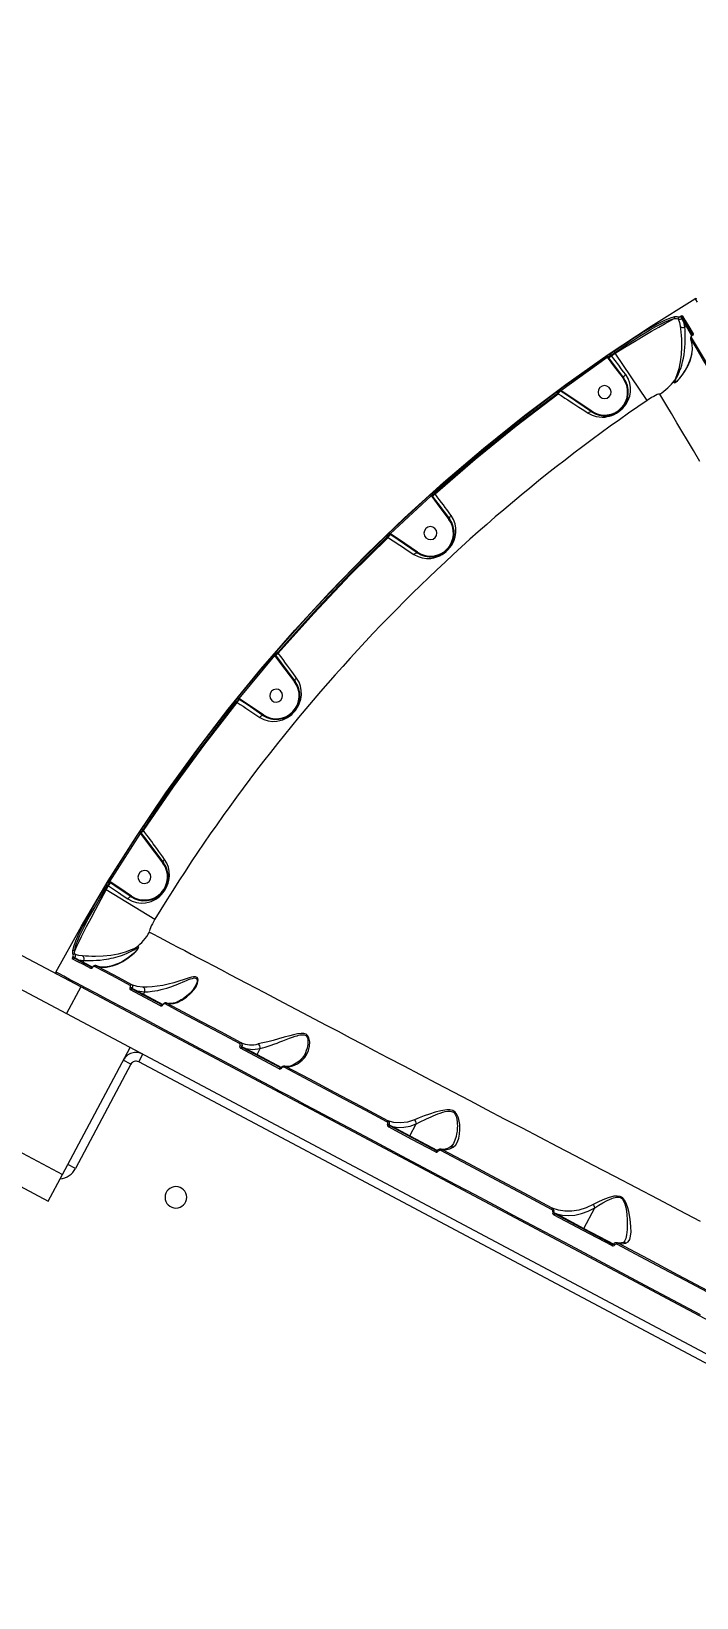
# Model space of a CAD drawing. Header units: millimetres. Extents: x -4952 to 3454, y -3329 to 3085.
# Drawn here: x -542 to -80, y -422 to 666 of the extents above; entities that cross this region are included whole.
import ezdxf

# ---------------------------------------------------------------- set-up
doc = ezdxf.new("R2010")
doc.units = ezdxf.units.MM
for name, color, linetype in [('DIKOM_ОБЪЕКТ', 7, 'Continuous'), ('DIKOM_РАЗМЕР_ЗОНА', 7, 'Continuous'), ('DIKOM_РАЗМЕР_ОБЪЕКТА', 7, 'Continuous')]:
    doc.layers.add(name, color=color, linetype=linetype)
doc.styles.add('style1', font='arial.ttf', dxfattribs={"width": 0.8})
doc.dimstyles.new('1-50', dxfattribs={"dimtxt": 300, "dimasz": 200, "dimexe": 100, "dimexo": 0, "dimgap": 100, "dimtad": 1, "dimtxsty": 'style1', "dimcen": 200, "dimclrd": 7, "dimclre": 7, "dimclrt": 7, "dimadec": 1, "dimazin": 2, "dimtfac": 1, "dimtmove": 0, "dimatfit": 2, "dimfxl": 0, "dimlwd": 25, "dimlwe": 18, "dimarcsym": 0})

# ---------------------------------------------------------------- blocks, each defined once
blk = doc.blocks.new('*D0')
at = {"layer": 'Defpoints', "color": 0, "transparency": 16777216}
for p in [(-2531.9, 1597.7), (1364.3, 1597.7), (96.7, -1272.9)]:
    blk.add_point(p, dxfattribs=at)
at = {"layer": 'DIKOM_РАЗМЕР_ОБЪЕКТА', "color": 7, "lineweight": 18, "transparency": 16777216}
for p, q in [((1364.3, 1597.7), (-2631.9, 1597.7)), ((96.7, -1272.9), (-2631.9, -1272.9))]:
    blk.add_line(p, q, dxfattribs=at)
at = {"layer": 'DIKOM_РАЗМЕР_ОБЪЕКТА', "color": 7, "lineweight": 25, "transparency": 16777216}
blk.add_line((-2531.9, -1072.9), (-2531.9, 1397.7), dxfattribs=at)
at = {"layer": 'DIKOM_РАЗМЕР_ОБЪЕКТА', "color": 7, "transparency": 16777216}
for points in [[(-2565.2, 1397.7), (-2498.6, 1397.7), (-2531.9, 1597.7)], [(-2565.2, -1072.9), (-2498.6, -1072.9), (-2531.9, -1272.9)]]:
    blk.add_solid(points, dxfattribs=at)
at = {"layer": 'DIKOM_РАЗМЕР_ОБЪЕКТА', "color": 7, "transparency": 16777216, "insert": (-2785.1, 250.7), "char_height": 300, "attachment_point": 5, "rotation": 90, "style": 'style1'}
blk.add_mtext('2900', dxfattribs=at)
blk = doc.blocks.new('*D1')
at = {"layer": 'Defpoints', "color": 0, "transparency": 16777216}
for p in [(-2009.5, -99.6), (1973.4, -116.4), (1973.4, -1835.8)]:
    blk.add_point(p, dxfattribs=at)
at = {"layer": 'DIKOM_РАЗМЕР_ОБЪЕКТА', "color": 7, "lineweight": 18, "transparency": 16777216}
for p, q in [((-2009.5, -99.6), (-2009.5, -1935.8)), ((1973.4, -116.4), (1973.4, -1935.8))]:
    blk.add_line(p, q, dxfattribs=at)
at = {"layer": 'DIKOM_РАЗМЕР_ОБЪЕКТА', "color": 7, "lineweight": 25, "transparency": 16777216}
blk.add_line((-1809.5, -1835.8), (1773.4, -1835.8), dxfattribs=at)
at = {"layer": 'DIKOM_РАЗМЕР_ОБЪЕКТА', "color": 7, "transparency": 16777216}
for points in [[(-1809.5, -1802.5), (-1809.5, -1869.1), (-2009.5, -1835.8)], [(1773.4, -1802.5), (1773.4, -1869.1), (1973.4, -1835.8)]]:
    blk.add_solid(points, dxfattribs=at)
at = {"layer": 'DIKOM_РАЗМЕР_ОБЪЕКТА', "color": 7, "transparency": 16777216, "insert": (39, -1582.6), "char_height": 300, "attachment_point": 5, "style": 'style1'}
blk.add_mtext('4000', dxfattribs=at)
blk = doc.blocks.new('*D2')
at = {"layer": 'Defpoints', "color": 0, "transparency": 16777216}
for p in [(3454.3, 651.6), (-4106.6, -381.7), (3454.3, -3228.7)]:
    blk.add_point(p, dxfattribs=at)
at = {"layer": 'DIKOM_РАЗМЕР_ЗОНА', "color": 7, "lineweight": 18, "transparency": 16777216}
for p, q in [((3454.3, 651.6), (3454.3, -3328.7)), ((-4106.6, -381.7), (-4106.6, -3328.7))]:
    blk.add_line(p, q, dxfattribs=at)
at = {"layer": 'DIKOM_РАЗМЕР_ЗОНА', "color": 7, "lineweight": 25, "transparency": 16777216}
blk.add_line((-3906.6, -3228.7), (3254.3, -3228.7), dxfattribs=at)
at = {"layer": 'DIKOM_РАЗМЕР_ЗОНА', "color": 7, "transparency": 16777216}
for points in [[(-3906.6, -3195.3), (-3906.6, -3262), (-4106.6, -3228.7)], [(3254.3, -3195.3), (3254.3, -3262), (3454.3, -3228.7)]]:
    blk.add_solid(points, dxfattribs=at)
at = {"layer": 'DIKOM_РАЗМЕР_ЗОНА', "color": 7, "transparency": 16777216, "insert": (111.6, -2975.5), "char_height": 300, "attachment_point": 5, "style": 'style1'}
blk.add_mtext('7200', dxfattribs=at)
blk = doc.blocks.new('*D3')
at = {"layer": 'Defpoints', "color": 0, "transparency": 16777216}
for p in [(-4502.3, 3085.2), (111.4, 3085.2), (-41.3, -2783.7)]:
    blk.add_point(p, dxfattribs=at)
at = {"layer": 'DIKOM_РАЗМЕР_ЗОНА', "color": 7, "lineweight": 18, "transparency": 16777216}
for p, q in [((111.4, 3085.2), (-4602.3, 3085.2)), ((-41.3, -2783.7), (-4602.3, -2783.7))]:
    blk.add_line(p, q, dxfattribs=at)
at = {"layer": 'DIKOM_РАЗМЕР_ЗОНА', "color": 7, "lineweight": 25, "transparency": 16777216}
blk.add_line((-4502.3, -2583.7), (-4502.3, 2885.2), dxfattribs=at)
at = {"layer": 'DIKOM_РАЗМЕР_ЗОНА', "color": 7, "transparency": 16777216}
for points in [[(-4535.6, 2885.2), (-4468.9, 2885.2), (-4502.3, 3085.2)], [(-4535.6, -2583.7), (-4468.9, -2583.7), (-4502.3, -2783.7)]]:
    blk.add_solid(points, dxfattribs=at)
at = {"layer": 'DIKOM_РАЗМЕР_ЗОНА', "color": 7, "transparency": 16777216, "insert": (-4755.4, 75.2), "char_height": 300, "attachment_point": 5, "rotation": 90, "style": 'style1'}
blk.add_mtext('5800', dxfattribs=at)

msp = doc.modelspace()

# ---------------------------------------------------------------- linework, layer by layer
at = {"layer": 'DIKOM_ОБЪЕКТ', "color": 7, "linetype": 'Continuous', "lineweight": 15}
for p, q in [((-88.573, 464.134), (-89.919, 466.507)), ((-89.786, 467.123), (-82.299, 454.663)), ((-87.728, 460.46), (-88.573, 464.134)), ((-86.727, 461.061), (-88.573, 464.134)), ((-87.731, 460.458), (-87.728, 460.46)), ((-86.727, 461.061), (-87.728, 460.46)), ((-82.843, 454.598), (-86.727, 461.061)), ((-83.875, 452.437), (-83.718, 452.074)), ((-174.496, 417.407), (-142.227, 440.387)), ((-173.903, 416.602), (-141.66, 439.563)), ((-142.227, 440.387), (-141.66, 439.563)), ((-141.66, 439.563), (-141.123, 438.853)), ((-141.199, 439.771), (-140.73, 439.15)), ((-140.73, 439.15), (-141.123, 438.853)), ((-141.123, 438.853), (-137.233, 433.636)), ((-140.73, 439.15), (-138.763, 440.636)), ((-140.73, 439.15), (-136.835, 433.937)), ((-139.726, 441.988), (-137.081, 443.792)), ((-139.726, 441.988), (-139.162, 441.163)), ((-139.162, 441.163), (-136.519, 442.966)), ((-139.162, 441.163), (-138.763, 440.636)), ((-138.763, 440.636), (-136.179, 442.399)), ((-137.081, 443.792), (-136.519, 442.966)), ((-136.179, 442.399), (-136.519, 442.966)), ((-113.893, 409.641), (-136.179, 442.399)), ((-137.233, 433.636), (-136.835, 433.937)), ((-137.233, 433.636), (-130.693, 424.981)), ((-136.835, 433.937), (-130.294, 425.283)), ((-130.693, 424.981), (-130.294, 425.283)), ((-90.837, 425.746), (-91.13, 425.308)), ((-176.939, 415.484), (-176.344, 414.682)), ((-176.344, 414.682), (-175.764, 414.29)), ((-175.764, 414.29), (-174.383, 416.331)), ((-174.383, 416.331), (-174.574, 416.46)), ((-174.496, 417.407), (-173.903, 416.602)), ((-174.383, 416.331), (-174.24, 416.543)), ((-168.654, 412.498), (-174.383, 416.331)), ((-174.24, 416.543), (-173.903, 416.602)), ((-168.374, 412.912), (-173.903, 416.602)), ((-168.374, 412.912), (-168.654, 412.498)), ((-152.681, 401.692), (-168.654, 412.498)), ((-152.401, 402.106), (-168.374, 412.912)), ((-152.401, 402.106), (-152.681, 401.692)), ((-293.072, 317.679), (-264.596, 344.065)), ((-292.381, 316.957), (-263.928, 343.321)), ((-264.596, 344.065), (-263.928, 343.321)), ((-263.928, 343.321), (-263.62, 342.914)), ((-263.227, 343.211), (-263.62, 342.914)), ((-263.62, 342.914), (-259.722, 337.685)), ((-263.582, 343.681), (-263.227, 343.211)), ((-263.227, 343.211), (-261.26, 344.697)), ((-263.227, 343.211), (-259.323, 337.987)), ((-262.325, 345.971), (-261.659, 345.225)), ((-261.659, 345.225), (-261.26, 344.697)), ((-259.722, 337.685), (-259.323, 337.987)), ((-259.722, 337.685), (-251.663, 327.022)), ((-259.323, 337.987), (-251.264, 327.323)), ((-251.663, 327.022), (-251.264, 327.323)), ((-295.178, 315.529), (-294.485, 314.808)), ((-293.926, 314.43), (-292.545, 316.472)), ((-293.072, 317.679), (-292.381, 316.957)), ((-292.545, 316.472), (-292.883, 316.701)), ((-292.269, 316.88), (-292.545, 316.472)), ((-287.02, 312.776), (-292.545, 316.472)), ((-292.269, 316.88), (-292.381, 316.957)), ((-286.74, 313.191), (-292.269, 316.88)), ((-294.485, 314.808), (-293.926, 314.43)), ((-286.74, 313.191), (-287.02, 312.776)), ((-273.651, 303.732), (-287.02, 312.776)), ((-273.371, 304.147), (-286.74, 313.191)), ((-273.371, 304.147), (-273.651, 303.732)), ((-398.216, 203.258), (-373.357, 233.077)), ((-397.439, 202.63), (-372.6, 232.424)), ((-373.357, 233.077), (-372.6, 232.424)), ((-372.6, 232.424), (-372.518, 232.316)), ((-372.124, 232.613), (-372.518, 232.316)), ((-372.518, 232.316), (-368.543, 226.987)), ((-372.37, 232.939), (-372.124, 232.613)), ((-372.124, 232.613), (-370.158, 234.099)), ((-372.124, 232.613), (-368.145, 227.289)), ((-371.32, 235.292), (-370.564, 234.638)), ((-370.564, 234.638), (-370.158, 234.099)), ((-368.543, 226.987), (-368.145, 227.289)), ((-368.543, 226.987), (-358.812, 214.11)), ((-368.145, 227.289), (-358.413, 214.412)), ((-358.812, 214.11), (-358.413, 214.412)), ((-400.001, 200.891), (-399.222, 200.265)), ((-399.222, 200.265), (-398.673, 199.894)), ((-398.673, 199.894), (-397.292, 201.936)), ((-398.216, 203.258), (-397.439, 202.63)), ((-397.292, 201.936), (-397.78, 202.266)), ((-397.016, 202.344), (-397.439, 202.63)), ((-397.016, 202.344), (-397.292, 201.936)), ((-391.871, 198.31), (-397.292, 201.936)), ((-391.59, 198.724), (-397.016, 202.344)), ((-391.59, 198.724), (-391.871, 198.31)), ((-380.8, 190.821), (-391.871, 198.31)), ((-380.52, 191.235), (-391.59, 198.724)), ((-380.52, 191.235), (-380.8, 190.821)), ((-488.002, 76.015), (-466.742, 109.444)), ((-487.15, 75.493), (-465.908, 108.894)), ((-466.742, 109.444), (-465.908, 108.894)), ((-465.908, 108.894), (-465.867, 109.233)), ((-465.908, 108.894), (-461.933, 103.565)), ((-465.867, 109.233), (-465.663, 109.387)), ((-465.801, 109.57), (-465.663, 109.387)), ((-465.663, 109.387), (-463.696, 110.873)), ((-465.663, 109.387), (-461.534, 103.867)), ((-464.95, 111.983), (-464.118, 111.431)), ((-464.118, 111.431), (-463.696, 110.873)), ((-461.534, 103.867), (-461.933, 103.565)), ((-461.933, 103.565), (-450.365, 88.258)), ((-461.534, 103.867), (-449.967, 88.559)), ((-450.365, 88.258), (-449.967, 88.559)), ((-491.133, 70.699), (-489.47, 73.434)), ((-491.133, 70.699), (-490.279, 70.181)), ((-490.279, 70.181), (-488.617, 72.914)), ((-490.279, 70.181), (-489.695, 69.87)), ((-489.695, 69.87), (-488.07, 72.544)), ((-489.695, 69.87), (-455.815, 49.33)), ((-489.47, 73.434), (-488.617, 72.914)), ((-488.617, 72.914), (-488.07, 72.544)), ((-488.07, 72.544), (-486.689, 74.585)), ((-488.002, 76.015), (-487.15, 75.493)), ((-486.689, 74.585), (-487.333, 75.022)), ((-486.413, 74.994), (-487.15, 75.493)), ((-486.413, 74.994), (-486.689, 74.585)), ((-481.279, 70.968), (-486.689, 74.585)), ((-480.999, 71.382), (-486.413, 74.994)), ((-480.999, 71.382), (-481.279, 70.968)), ((-472.376, 64.945), (-481.279, 70.968)), ((-472.096, 65.359), (-480.999, 71.382)), ((-472.096, 65.359), (-472.376, 64.945)), ((-507.422, 2.281), (-551.569, 25.755)), ((-499.123, 15.423), (-511.958, 22.248)), ((-511.349, 22.413), (-508.908, 21.193)), ((-470.27, 25.778), (-470.656, 25.489)), ((-508.908, 21.193), (-505.196, 20.541)), ((-508.908, 21.193), (-505.744, 19.51)), ((-505.744, 19.51), (-505.196, 20.541)), ((-505.744, 19.51), (-499.078, 15.965)), ((-505.196, 20.541), (-505.194, 20.544)), ((-496.663, 16.989), (-496.991, 17.075)), ((-554.438, 3.496), (-517.281, -16.261)), ((-507.422, 2.281), (-517.281, -16.261)), ((198.936, -373.296), (-507.422, 2.281)), ((-450.684, -10.332), (-471.651, 0.816)), ((-471.447, 1.183), (-468.201, -0.452)), ((-468.201, -0.452), (-462.955, -1.222)), ((-468.201, -0.452), (-463.792, -2.796)), ((-463.792, -2.796), (-462.955, -1.222)), ((-463.792, -2.796), (-450.322, -9.958)), ((-462.955, -1.222), (-462.954, -1.218)), ((-447.706, -9.036), (-448.156, -8.909)), ((-446.993, -9.189), (-448.11, -8.874)), ((-517.281, -16.261), (189.077, -391.838)), ((-520.081, -128.029), (-473.133, -39.734)), ((-395.373, -39.261), (-392.753, -40.568)), ((-368.509, -54.026), (-395.28, -39.791)), ((-392.753, -40.568), (-384.949, -44.718)), ((-384.949, -44.718), (-382.737, -40.557)), ((-382.737, -40.557), (-382.734, -40.55)), ((-472.53, -51.381), (-511.027, -123.782)), ((-472.53, -51.381), (-477.828, -48.564)), ((-467.121, -49.727), (-464.304, -44.429)), ((133.284, -368.967), (-467.121, -49.727)), ((-384.949, -44.718), (-367.973, -53.744)), ((-365.613, -52.747), (-365.772, -52.737)), ((-364.822, -52.961), (-365.704, -52.715)), ((-608.375, -81.082), (-520.081, -128.029)), ((-293.116, -93.623), (-290.882, -94.734)), ((-260.251, -111.587), (-292.738, -94.314)), ((-290.882, -94.734), (-278.725, -101.198)), ((-278.725, -101.198), (-274.29, -92.858)), ((-278.725, -101.198), (-259.654, -111.339)), ((-260.309, -111.576), (-260.251, -111.587)), ((-257.101, -110.433), (-257.254, -110.421)), ((-529.939, -146.571), (-520.081, -128.029)), ((-511.027, -123.782), (-516.325, -120.966)), ((-556.427, -132.487), (-529.939, -146.571)), ((-157.93, -165.426), (-150.319, -151.112)), ((-178.695, -154.449), (-176.733, -155.428)), ((-138.103, -176.534), (-177.978, -155.332)), ((-176.733, -155.428), (-157.93, -165.426)), ((-157.93, -165.426), (-137.216, -176.44)), ((-134.01, -175.753), (-134.751, -175.502))]:
    msp.add_line(p, q, dxfattribs=at)
at = {"layer": 'DIKOM_ОБЪЕКТ', "color": 7, "linetype": 'Continuous', "lineweight": 15, "flags": 128}
for points in [[(-524.61, 12.553), (-506.939, 44.546), (-488.311, 75.991), (-468.741, 106.858), (-448.249, 137.12), (-426.851, 166.75), (-404.974, 195.209), (-382.262, 223.006), (-358.736, 250.117), (-334.416, 276.518), (-308.861, 302.646), (-282.528, 327.991), (-255.441, 352.528), (-227.626, 376.236), (-199.107, 399.094), (-170.439, 420.695), (-141.142, 441.436), (-111.243, 461.298), (-80.767, 480.265)], [(-80.767, 480.265), (-80.39, 479.638), (-79.331, 477.875)], [(-94.819, 467.797), (-93.166, 467.924), (-92.046, 467.601)], [(-90.714, 468.069), (-90.453, 468.212), (-90.203, 468.334), (-89.816, 468.482), (-89.566, 468.525), (-89.447, 468.478)], [(-89.447, 468.478), (-87.449, 465.153), (-84.943, 460.983), (-81.942, 455.988)], [(-137.081, 443.792), (-130.404, 448.27), (-123.823, 452.55), (-117.559, 456.479), (-111.671, 459.999), (-106.365, 462.962), (-101.708, 465.305), (-97.839, 466.932), (-94.819, 467.797)], [(-136.519, 442.966), (-132.028, 445.998), (-127.689, 448.869), (-123.546, 451.553), (-119.286, 454.244), (-115.311, 456.682), (-111.645, 458.851), (-108.04, 460.888), (-104.778, 462.622), (-101.876, 464.043), (-98.072, 465.63), (-95.11, 466.465)], [(-136.179, 442.399), (-129.415, 446.545), (-122.849, 450.527), (-116.639, 454.249), (-110.929, 457.625), (-105.811, 460.599), (-101.352, 463.131), (-98.92, 464.473), (-96.822, 465.595), (-95.11, 466.465)], [(-95.11, 466.465), (-93.491, 466.59), (-92.395, 466.274)], [(-90.997, 461.214), (-90.753, 459.27), (-90.53, 457.097), (-90.341, 454.717), (-90.202, 452.179), (-90.133, 446.877), (-90.4, 441.55), (-91.043, 436.388), (-92.06, 431.602), (-93.395, 427.329), (-94.126, 425.457), (-94.848, 423.792)], [(-94.008, 424.316), (-93.472, 425.337), (-92.896, 426.488), (-92.298, 427.769), (-92.11, 428.192), (-91.907, 428.662), (-91.69, 429.181), (-91.46, 429.751), (-91.15, 430.551), (-90.673, 431.88), (-89.963, 434.116), (-89.336, 436.455), (-88.775, 438.988), (-88.347, 441.386), (-87.985, 443.994), (-87.73, 446.49), (-87.55, 449.127), (-87.46, 451.612), (-87.443, 454.119), (-87.492, 456.408), (-87.595, 458.583), (-87.731, 460.458)], [(-92.395, 466.274), (-92.066, 466.071), (-91.538, 466.017), (-90.809, 466.148), (-90.377, 466.297), (-89.919, 466.507)], [(-92.395, 466.274), (-91.524, 463.816), (-90.997, 461.214)], [(-87.945, 464.06), (-87.992, 464.12), (-88.054, 464.167), (-88.128, 464.201), (-88.212, 464.219), (-88.301, 464.221), (-88.394, 464.207), (-88.485, 464.177), (-88.573, 464.134)], [(-86.099, 460.988), (-86.208, 461.095), (-86.366, 461.146), (-86.548, 461.135), (-86.727, 461.061)], [(-91.13, 425.308), (-88.06, 429.539), (-85.783, 433.482), (-84.138, 437.193), (-83.049, 440.689), (-82.409, 444.95), (-82.638, 448.769), (-83.734, 452.125)], [(-83.734, 452.125), (-79.542, 445.145), (-74.714, 437.109), (-69.251, 428.016)], [(-82.67, 454.673), (-82.916, 454.478), (-83.121, 454.269), (-83.35, 453.915), (-83.415, 453.63), (-83.357, 453.41)], [(-83.357, 453.41), (-79.12, 446.358), (-74.271, 438.286), (-68.839, 429.245)], [(-82.67, 454.673), (-82.696, 454.684), (-82.718, 454.688), (-82.736, 454.687), (-82.747, 454.682)], [(-81.942, 455.988), (-81.886, 455.762), (-81.958, 455.466), (-82.199, 455.097), (-82.414, 454.877), (-82.67, 454.673)], [(-128.871, 427.627), (-130.295, 429.5), (-131.91, 431.624), (-133.719, 434.003), (-136.227, 437.301), (-138.763, 440.636)], [(-154.931, 400.79), (-152.168, 399.355), (-149.281, 398.448), (-147.308, 398.118), (-145.276, 398.002), (-143.236, 398.106), (-141.621, 398.343), (-140.074, 398.703), (-138.388, 399.25), (-136.803, 399.921), (-135.142, 400.808), (-133.588, 401.832), (-132.144, 402.985), (-130.792, 404.286), (-129.678, 405.567), (-128.649, 406.981), (-127.832, 408.327), (-127.111, 409.772), (-126.088, 412.654), (-125.554, 415.608), (-125.519, 418.645), (-126.021, 421.694), (-127.123, 424.736), (-128.871, 427.627)], [(-130.295, 425.284), (-130.384, 425.546), (-130.273, 426.047), (-130.077, 426.4), (-129.768, 426.806), (-129.354, 427.229), (-128.871, 427.627)], [(-94.848, 423.792), (-95.252, 422.78), (-95.387, 422.082), (-95.147, 421.833), (-94.57, 422.039), (-93.796, 422.578), (-92.925, 423.345), (-91.13, 425.308)], [(-93.832, 422.748), (-94.442, 422.472), (-94.685, 422.664), (-94.494, 423.335), (-94.008, 424.316)], [(-262.325, 345.971), (-234.571, 370.002), (-206.1, 393.181), (-176.939, 415.484)], [(-261.659, 345.225), (-233.924, 369.241), (-205.485, 392.393), (-176.344, 414.682)], [(-261.26, 344.697), (-233.468, 368.762), (-204.969, 391.96), (-175.764, 414.29)], [(-175.764, 414.29), (-173.714, 412.96), (-171.157, 411.302), (-169.031, 409.924), (-166.796, 408.476), (-164.877, 407.232), (-161.313, 404.923), (-158.021, 402.79), (-154.931, 400.79)], [(-175.099, 416.954), (-174.809, 417.174), (-174.496, 417.407)], [(-175.099, 416.954), (-175.024, 416.984), (-174.934, 416.99), (-174.831, 416.97), (-174.718, 416.926), (-174.599, 416.859), (-174.477, 416.771), (-174.356, 416.665), (-174.24, 416.543)], [(-105.162, 413.88), (-105.473, 414.021), (-106.092, 413.933), (-106.981, 413.624), (-108.109, 413.111), (-109.411, 412.426), (-110.846, 411.596), (-113.893, 409.641)], [(-77.348, 367.224), (-81.821, 374.73), (-85.991, 381.727), (-89.843, 388.188), (-93.36, 394.087), (-97.158, 400.458), (-100.404, 405.902), (-103.078, 410.386), (-105.162, 413.88)], [(-154.931, 400.79), (-154.558, 401.175), (-154.172, 401.477), (-153.475, 401.795), (-152.979, 401.814), (-152.683, 401.693)], [(-250.043, 329.694), (-250.975, 330.94), (-251.986, 332.292), (-253.077, 333.752), (-254.25, 335.321), (-255.504, 336.999), (-256.791, 338.72), (-258.353, 340.809), (-259.804, 342.749), (-261.26, 344.697)], [(-275.951, 302.606), (-273.11, 301.122), (-270.182, 300.215), (-267.179, 299.826), (-264.153, 299.938), (-262.099, 300.295), (-260.036, 300.894), (-258.021, 301.729), (-256.42, 302.59), (-254.941, 303.564), (-253.457, 304.748), (-252.096, 306.06), (-250.91, 307.433), (-249.83, 308.94), (-248.983, 310.374), (-248.239, 311.921), (-247.244, 314.883), (-246.753, 317.877), (-246.758, 320.898), (-247.278, 323.91), (-248.358, 326.872), (-250.043, 329.694)], [(-251.265, 327.324), (-251.375, 327.604), (-251.307, 328.117), (-251.144, 328.471), (-250.873, 328.874), (-250.497, 329.295), (-250.043, 329.694)], [(-371.32, 235.292), (-346.759, 262.807), (-321.37, 289.561), (-295.178, 315.529)], [(-370.564, 234.638), (-346.02, 262.135), (-320.66, 288.859), (-294.485, 314.808)], [(-370.158, 234.099), (-345.566, 261.654), (-320.156, 288.431), (-293.926, 314.43)], [(-293.926, 314.43), (-291.566, 312.877), (-289.216, 311.331), (-286.888, 309.8), (-284.599, 308.293), (-279.855, 305.173), (-275.951, 302.606)], [(-275.951, 302.606), (-275.576, 303.04), (-275.179, 303.393), (-274.797, 303.643), (-274.456, 303.789), (-273.948, 303.844), (-273.653, 303.733)], [(-357.409, 216.767), (-358.45, 218.183), (-359.585, 219.727), (-360.816, 221.402), (-362.145, 223.208), (-363.571, 225.147), (-365.048, 227.155), (-366.827, 229.573), (-368.489, 231.831), (-370.158, 234.099)], [(-383.103, 189.478), (-380.181, 187.935), (-377.161, 187.015), (-374.135, 186.657), (-371.106, 186.814), (-369.109, 187.197), (-367.121, 187.808), (-365.198, 188.637), (-363.695, 189.466), (-362.311, 190.392), (-360.859, 191.56), (-359.549, 192.828), (-358.313, 194.266), (-357.212, 195.821), (-356.329, 197.342), (-355.565, 198.978), (-354.569, 202.104), (-354.125, 205.146), (-354.176, 208.171), (-354.719, 211.133), (-355.785, 214.024), (-357.409, 216.767)], [(-358.414, 214.413), (-358.54, 214.702), (-358.512, 215.213), (-358.384, 215.561), (-358.154, 215.955), (-357.823, 216.37), (-357.409, 216.767)], [(-464.95, 111.983), (-444.203, 142.272), (-422.547, 171.917), (-400.001, 200.891)], [(-464.118, 111.431), (-443.385, 141.7), (-421.753, 171.311), (-399.222, 200.265)], [(-463.696, 110.873), (-442.925, 141.207), (-421.251, 170.88), (-398.673, 199.894)], [(-398.673, 199.894), (-396.646, 198.538), (-394.626, 197.186), (-392.634, 195.854), (-390.666, 194.537), (-386.536, 191.774), (-383.103, 189.478)], [(-383.103, 189.478), (-382.729, 189.952), (-382.329, 190.349), (-381.94, 190.641), (-381.595, 190.822), (-381.087, 190.917), (-380.801, 190.822)], [(-466.742, 109.444), (-466.526, 109.768), (-466.322, 110.07)], [(-466.322, 110.07), (-466.348, 109.993), (-466.349, 109.903), (-466.324, 109.801), (-466.274, 109.691), (-466.201, 109.575), (-466.107, 109.458), (-465.994, 109.343), (-465.867, 109.233)], [(-449.183, 90.856), (-450.447, 92.601), (-451.82, 94.496), (-453.202, 96.403), (-454.61, 98.346), (-456.151, 100.472), (-457.077, 101.748), (-458.113, 103.177), (-459.262, 104.761), (-460.298, 106.189), (-461.431, 107.751), (-462.763, 109.588), (-463.696, 110.873)], [(-474.643, 63.401), (-471.639, 61.776), (-468.551, 60.823), (-465.44, 60.47), (-462.408, 60.659), (-460.428, 61.067), (-458.485, 61.696), (-456.628, 62.528), (-455.212, 63.332), (-453.902, 64.226), (-452.54, 65.336), (-451.316, 66.525), (-450.085, 67.954), (-449.007, 69.469), (-448.071, 71.079), (-447.278, 72.791), (-446.695, 74.417), (-446.244, 76.137), (-445.972, 77.707), (-445.827, 79.337), (-445.93, 82.394), (-446.521, 85.364), (-447.594, 88.188), (-449.183, 90.856)], [(-449.967, 88.559), (-450.08, 88.77), (-450.132, 89.02), (-450.12, 89.3), (-450.044, 89.602), (-449.908, 89.919), (-449.715, 90.239), (-449.471, 90.555), (-449.183, 90.856)], [(-512.894, 27.238), (-512.184, 30.311), (-510.748, 34.29), (-508.659, 39.043), (-505.959, 44.533), (-502.767, 50.566), (-499.151, 57.063), (-495.243, 63.818), (-491.133, 70.699)], [(-511.579, 27.599), (-511.204, 29.509), (-510.507, 31.824), (-509.497, 34.523), (-508.226, 37.5), (-506.662, 40.853), (-504.812, 44.565), (-502.835, 48.342), (-500.606, 52.441), (-498.14, 56.836), (-494.394, 63.305), (-490.279, 70.181)], [(-489.695, 69.87), (-493.476, 62.91), (-497.104, 56.154), (-500.491, 49.766), (-503.56, 43.894), (-505.407, 40.308), (-507.084, 37.001), (-508.568, 34.021), (-510.319, 30.39), (-511.579, 27.599)], [(-488.07, 72.544), (-484.611, 70.189), (-481.19, 67.86), (-477.861, 65.592), (-474.643, 63.401)], [(-474.643, 63.401), (-474.352, 63.802), (-474.039, 64.166), (-473.716, 64.479), (-473.395, 64.729), (-473.089, 64.906), (-472.81, 65.003), (-472.569, 65.016), (-472.376, 64.945)], [(-455.815, 49.33), (-457.605, 46.192), (-458.356, 44.721), (-458.976, 43.377), (-459.429, 42.228), (-459.693, 41.318), (-459.749, 40.694), (-459.591, 40.389)], [(-459.591, 40.389), (-456.821, 38.927), (-453.405, 37.126), (-449.358, 34.991), (-444.697, 32.533), (-439.437, 29.759), (-435.19, 27.52), (-430.646, 25.124), (-425.813, 22.576), (-420.702, 19.881), (-415.322, 17.046), (-409.684, 14.074), (-403.798, 10.972), (-392.164, 4.842), (-379.8, -1.671), (-366.778, -8.529), (-353.172, -15.692), (-345.162, -19.908), (-336.998, -24.204), (-328.691, -28.575), (-320.256, -33.012), (-311.704, -37.509), (-303.047, -42.061), (-294.297, -46.66), (-283.035, -52.578), (-271.66, -58.554), (-260.194, -64.575), (-248.661, -70.629), (-237.08, -76.706), (-225.471, -82.795), (-213.182, -89.238), (-200.885, -95.681), (-188.6, -102.116), (-176.346, -108.53), (-164.142, -114.915), (-152.006, -121.26), (-136.731, -129.241), (-121.568, -137.157), (-106.546, -144.992), (-91.695, -152.73), (-77.041, -160.358)], [(-500.427, 14.997), (-505.572, 17.733), (-509.868, 20.017), (-513.293, 21.838)], [(-512.552, 24.48), (-512.934, 25.581), (-512.894, 27.238)], [(-511.246, 24.897), (-511.619, 25.976), (-511.579, 27.599)], [(-511.349, 22.413), (-511.163, 22.882), (-511.036, 23.322), (-510.944, 24.056), (-511.026, 24.581), (-511.246, 24.897)], [(-506.119, 23.766), (-508.746, 24.156), (-511.246, 24.897)], [(-468.95, 29.57), (-470.576, 28.763), (-472.407, 27.935), (-476.604, 26.378), (-481.33, 25.112), (-486.451, 24.199), (-491.757, 23.654), (-497.055, 23.445), (-499.597, 23.451), (-501.984, 23.515), (-504.166, 23.625), (-506.119, 23.766)], [(-505.194, 20.544), (-503.314, 20.506), (-501.137, 20.517), (-498.848, 20.589), (-496.345, 20.736), (-493.868, 20.956), (-491.245, 21.274), (-489.605, 21.519), (-487.914, 21.812), (-486.18, 22.158), (-484.615, 22.512), (-482.987, 22.925), (-481.308, 23.403), (-479.809, 23.878), (-478.366, 24.381), (-476.809, 24.978), (-475.507, 25.524), (-474.724, 25.875), (-473.66, 26.378), (-472.789, 26.815), (-471.541, 27.48), (-470.421, 28.115), (-469.43, 28.704)], [(-470.68, 25.52), (-473.358, 23.32), (-475.733, 21.625), (-477.656, 20.415), (-479.162, 19.564), (-480.278, 18.988), (-481.256, 18.523), (-482.531, 17.97), (-484.38, 17.279), (-486.56, 16.641), (-489.003, 16.174), (-491.644, 16.005), (-494.409, 16.283), (-496.977, 17.123)], [(-496.663, 16.989), (-493.252, 16.069), (-489.436, 16.04), (-485.219, 16.9), (-481.782, 18.169), (-478.16, 20.006), (-474.338, 22.488), (-470.27, 25.778)], [(-470.27, 25.778), (-468.403, 27.673), (-467.683, 28.583), (-467.185, 29.385), (-467.01, 29.972), (-467.271, 30.198), (-467.961, 30.026), (-468.95, 29.57)], [(-469.43, 28.704), (-468.492, 29.232), (-467.833, 29.466), (-467.61, 29.261), (-467.827, 28.659)], [(-76.96, -225.467), (-96.069, -215.307), (-115.369, -205.045), (-134.808, -194.709), (-154.332, -184.328), (-167.284, -177.441), (-180.354, -170.492), (-193.525, -163.488), (-206.78, -156.44), (-220.099, -149.358), (-233.462, -142.253), (-246.849, -135.135), (-265.588, -125.171), (-284.265, -115.24), (-302.815, -105.377), (-321.167, -95.619), (-339.247, -86.006), (-345.341, -82.766), (-351.388, -79.55), (-357.386, -76.361), (-363.331, -73.2), (-369.221, -70.069), (-375.051, -66.969), (-380.819, -63.902), (-396.336, -55.651), (-411.293, -47.699), (-424.347, -40.758), (-436.831, -34.12), (-448.694, -27.813), (-459.884, -21.863), (-470.351, -16.298), (-480.043, -11.144), (-488.91, -6.429), (-496.904, -2.179), (-503.976, 1.582), (-510.081, 4.828), (-515.174, 7.536), (-519.211, 9.683), (-522.154, 11.248), (-523.965, 12.211), (-524.61, 12.553)], [(-508.908, 21.193), (-508.948, 21.103), (-508.972, 21.01), (-508.981, 20.917), (-508.974, 20.827), (-508.952, 20.745), (-508.915, 20.673), (-508.864, 20.614), (-508.802, 20.57)], [(-505.637, 18.887), (-505.75, 18.99), (-505.81, 19.145), (-505.808, 19.327), (-505.744, 19.51)], [(-499.152, 15.793), (-499.352, 15.515), (-499.551, 15.3), (-499.908, 15.04), (-500.2, 14.953), (-500.427, 14.997)], [(-499.152, 15.793), (-499.164, 15.818), (-499.17, 15.84), (-499.169, 15.858), (-499.165, 15.87)], [(-496.922, 17.084), (-497.529, 17.113), (-498.113, 16.911), (-498.657, 16.503), (-498.918, 16.215), (-499.165, 15.869)], [(-497.927, 16.545), (-498.148, 16.591), (-498.429, 16.512), (-498.771, 16.265), (-498.961, 16.059), (-499.152, 15.793)], [(-473.035, 3.312), (-482.348, 8.263), (-490.663, 12.683), (-497.927, 16.545)], [(-471.829, 3.787), (-481.195, 8.767), (-489.474, 13.167), (-496.663, 16.989)], [(-472.891, 0.355), (-473.079, 0.554), (-473.162, 0.888), (-473.125, 1.327), (-472.964, 1.822)], [(-472.964, 1.822), (-472.8, 2.325), (-472.763, 2.772), (-472.846, 3.111), (-473.035, 3.312)], [(-451.874, -10.82), (-462.79, -5.016), (-472.891, 0.355)], [(-464.179, 2.11), (-468.141, 2.574), (-471.829, 3.787)], [(-471.447, 1.183), (-471.212, 2.039), (-471.212, 2.812), (-471.429, 3.413), (-471.829, 3.787)], [(-430.606, -1.901), (-428.744, 0.137), (-427.251, 2.396), (-426.204, 4.783), (-425.807, 7.135), (-426.006, 8.161), (-426.61, 8.924), (-427.652, 9.282), (-429.015, 9.248), (-430.552, 8.95), (-432.177, 8.504), (-435.6, 7.413), (-439.149, 6.265), (-442.815, 5.168), (-446.601, 4.178), (-450.407, 3.355), (-454.208, 2.723), (-457.877, 2.311), (-461.268, 2.118), (-464.179, 2.11)], [(-462.954, -1.218), (-460.505, -1.085), (-457.718, -0.781), (-455.832, -0.491), (-453.801, -0.108), (-451.64, 0.375), (-449.607, 0.899), (-447.555, 1.491), (-445.466, 2.156), (-444.011, 2.655), (-442.425, 3.229), (-441.156, 3.711), (-439.475, 4.375), (-437.754, 5.081), (-436.609, 5.564), (-435.082, 6.212), (-433.815, 6.749), (-432.458, 7.308), (-431.14, 7.813), (-429.867, 8.227), (-428.69, 8.474), (-427.687, 8.447), (-426.989, 8.05), (-426.784, 7.731), (-426.656, 7.325), (-426.609, 6.903), (-426.621, 6.412), (-426.865, 5.131), (-427.355, 3.729), (-428.051, 2.262)], [(-428.054, 2.254), (-429.726, -0.259), (-431.614, -2.213)], [(-468.201, -0.452), (-468.24, -0.542), (-468.265, -0.635), (-468.274, -0.728), (-468.267, -0.817), (-468.244, -0.9), (-468.207, -0.972), (-468.156, -1.031), (-468.094, -1.075)], [(-463.686, -3.419), (-463.799, -3.316), (-463.858, -3.161), (-463.856, -2.979), (-463.792, -2.796)], [(-450.342, -10.168), (-450.388, -10.122), (-450.423, -10.083), (-450.446, -10.05), (-450.457, -10.025), (-450.456, -10.008), (-450.455, -10.006)], [(-448.857, -9.541), (-449.186, -9.453), (-449.569, -9.518), (-449.974, -9.757), (-450.17, -9.945), (-450.342, -10.168)], [(-397.069, -37.072), (-410.921, -29.708), (-424.212, -22.643), (-436.879, -15.909), (-448.857, -9.541)], [(-447.706, -9.036), (-445.525, -9.506), (-443.054, -9.329), (-440.289, -8.496), (-437.27, -6.991), (-434.039, -4.805), (-430.606, -1.901)], [(-396.038, -36.501), (-410.123, -29.014), (-423.428, -21.941), (-435.957, -15.281), (-447.706, -9.036)], [(-431.457, -2.097), (-433.943, -4.186), (-435.987, -5.68), (-437.606, -6.714), (-438.843, -7.41), (-439.729, -7.854), (-440.515, -8.209), (-441.732, -8.678), (-443.189, -9.101), (-444.811, -9.359), (-446.359, -9.326)], [(-430.606, -1.901), (-431.101, -1.953), (-431.527, -2.165), (-431.574, -2.219)], [(-353.529, -48.662), (-351.681, -46.717), (-350.245, -44.405), (-349.199, -41.807), (-348.547, -38.962), (-348.375, -35.979), (-348.927, -33.004), (-349.666, -31.669), (-350.864, -30.643), (-352.488, -30.106), (-354.333, -30.022), (-356.918, -30.341), (-359.534, -30.909), (-362.149, -31.59), (-366.045, -32.684), (-369.936, -33.785), (-373.788, -34.834), (-377.493, -35.783), (-381.001, -36.621), (-384.127, -37.329)], [(-382.734, -40.55), (-381.084, -40.054), (-379.227, -39.481), (-377.176, -38.823), (-375.199, -38.162), (-373.154, -37.452), (-371.024, -36.687), (-368.988, -35.933), (-367.096, -35.218), (-364.689, -34.298), (-362.368, -33.413), (-360.349, -32.666), (-358.35, -31.974), (-357.175, -31.608), (-356.12, -31.32), (-355.185, -31.11), (-354.37, -30.977), (-353.635, -30.911), (-352.182, -31.026), (-350.989, -31.588), (-350.555, -32.017), (-350.198, -32.557), (-349.886, -33.311), (-349.689, -34.144), (-349.587, -35.031), (-349.573, -36.237), (-349.692, -37.656), (-349.881, -38.837), (-350.201, -40.243), (-350.709, -41.911), (-351.358, -43.571), (-352.064, -45.031)], [(-397.069, -37.072), (-396.969, -36.912), (-396.852, -36.77), (-396.721, -36.651), (-396.582, -36.558), (-396.439, -36.494), (-396.297, -36.463), (-396.162, -36.466), (-396.038, -36.501)], [(-396.705, -38.713), (-396.579, -38.211), (-396.602, -37.731), (-396.773, -37.336), (-397.069, -37.072)], [(-396.338, -40.351), (-396.635, -40.086), (-396.807, -39.692), (-396.831, -39.215), (-396.705, -38.713)], [(-396.338, -40.351), (-396.235, -40.186), (-396.113, -40.04), (-395.977, -39.918), (-395.833, -39.825), (-395.686, -39.764), (-395.541, -39.737), (-395.404, -39.747), (-395.28, -39.791)], [(-369.503, -54.62), (-383.101, -47.389), (-396.338, -40.351)], [(-395.28, -39.791), (-395.37, -39.708), (-395.419, -39.581), (-395.42, -39.425), (-395.373, -39.261)], [(-392.753, -40.568), (-392.792, -40.658), (-392.817, -40.751), (-392.826, -40.844), (-392.819, -40.934), (-392.796, -41.016), (-392.759, -41.088), (-392.709, -41.147), (-392.647, -41.191)], [(-392.753, -40.568), (-387.91, -41.157), (-382.737, -40.557)], [(-384.843, -45.34), (-384.956, -45.237), (-385.015, -45.083), (-385.013, -44.9), (-384.949, -44.718)], [(-369.503, -54.62), (-369.401, -54.454), (-369.283, -54.306), (-369.154, -54.181), (-369.017, -54.083), (-368.88, -54.017), (-368.746, -53.985), (-368.62, -53.988), (-368.509, -54.026)], [(-368.092, -53.782), (-368.163, -53.87), (-368.24, -53.94), (-368.394, -54.022), (-368.523, -54.033), (-368.612, -53.989)], [(-366.113, -53.527), (-366.015, -53.367), (-365.902, -53.223), (-365.778, -53.1), (-365.647, -53.002), (-365.515, -52.933), (-365.385, -52.895), (-365.263, -52.89), (-365.152, -52.918)], [(-294.831, -91.417), (-309.427, -83.659), (-323.894, -75.969), (-338.193, -68.369), (-352.28, -60.88), (-366.113, -53.527)], [(-365.152, -52.918), (-365.881, -52.705), (-365.887, -52.705)], [(-365.152, -52.918), (-362.802, -53.221), (-360.039, -52.609), (-356.917, -51.078), (-353.529, -48.662)], [(-294.032, -90.719), (-312.681, -80.808), (-330.755, -71.201), (-348.246, -61.904), (-365.152, -52.918)], [(-355.033, -48.786), (-357.747, -50.724), (-360.063, -52), (-361.985, -52.726), (-363.53, -53.014), (-364.646, -52.983)], [(-352.072, -45.047), (-353.549, -47.281), (-355.157, -48.854)], [(-248.744, -109.009), (-246.952, -107.485), (-245.636, -105.387), (-244.729, -102.82), (-244.193, -99.916), (-243.996, -96.719), (-244.152, -93.329), (-244.487, -91.001), (-245.083, -88.637), (-246.078, -86.329), (-247.253, -84.77), (-248.917, -83.618), (-250.945, -83.074), (-253.054, -83.033), (-257.243, -83.71), (-261.28, -84.809), (-265.159, -86.058), (-268.901, -87.368), (-272.414, -88.676), (-275.639, -89.965)], [(-274.287, -92.849), (-272.534, -91.96), (-270.671, -91.047), (-268.685, -90.098), (-267.262, -89.432), (-265.641, -88.689), (-264.083, -87.989), (-262.506, -87.298), (-260.908, -86.621), (-259.286, -85.967), (-257.634, -85.344), (-255.954, -84.778), (-254.245, -84.303), (-252.514, -83.984), (-251.601, -83.917), (-250.778, -83.942), (-249.126, -84.38), (-248.431, -84.812), (-247.824, -85.393), (-247.367, -86.015), (-246.967, -86.759), (-246.433, -88.255), (-246.101, -89.806), (-245.908, -91.355), (-245.819, -92.891), (-245.807, -94.208), (-245.867, -95.905), (-246.04, -97.856), (-246.328, -99.826), (-246.687, -101.564), (-247.434, -104.101), (-248.435, -106.395)], [(-294.831, -91.417), (-294.736, -91.256), (-294.633, -91.107), (-294.524, -90.976), (-294.413, -90.867), (-294.305, -90.785), (-294.203, -90.732), (-294.111, -90.71), (-294.032, -90.719)], [(-275.639, -89.965), (-280.523, -91.577), (-285.297, -92.246), (-289.84, -91.956), (-294.032, -90.719)], [(-293.552, -95.006), (-293.454, -94.839), (-293.346, -94.685), (-293.233, -94.55), (-293.119, -94.44), (-293.009, -94.359), (-292.906, -94.31), (-292.814, -94.295), (-292.738, -94.314)], [(-260.989, -112.322), (-277.31, -103.643), (-293.552, -95.006)], [(-292.738, -94.314), (-292.928, -94.178), (-293.065, -94.004), (-293.132, -93.81), (-293.135, -93.714), (-293.116, -93.623)], [(-290.882, -94.734), (-290.921, -94.824), (-290.946, -94.917), (-290.955, -95.01), (-290.948, -95.1), (-290.925, -95.182), (-290.888, -95.254), (-290.837, -95.313), (-290.775, -95.357)], [(-290.882, -94.734), (-287.005, -95.36), (-282.892, -95.254), (-278.64, -94.419), (-274.29, -92.858)], [(-274.29, -92.858), (-274.288, -92.853), (-274.287, -92.849)], [(-278.618, -101.821), (-278.731, -101.718), (-278.791, -101.564), (-278.788, -101.381), (-278.725, -101.198)], [(-248.445, -106.414), (-249.559, -108.014), (-250.722, -108.93)], [(-256.55, -110.64), (-257.356, -110.389), (-257.362, -110.39)], [(-257.265, -111.384), (-257.172, -111.221), (-257.073, -111.07), (-256.972, -110.935), (-256.872, -110.82), (-256.777, -110.731), (-256.689, -110.67), (-256.613, -110.639), (-256.55, -110.64)], [(-180.429, -152.218), (-199.49, -142.089), (-218.69, -131.885), (-237.97, -121.638), (-257.265, -111.384)], [(-250.645, -108.914), (-252.605, -109.91), (-254.359, -110.494), (-255.878, -110.658), (-257.18, -110.406)], [(-256.55, -110.64), (-254.894, -110.921), (-253.025, -110.741), (-250.956, -110.098), (-248.744, -109.009)], [(-179.886, -151.379), (-199.359, -141.032), (-218.627, -130.793), (-237.691, -120.662), (-256.55, -110.64)], [(-151.38, -148.822), (-156.424, -151.192), (-161.421, -152.726), (-166.357, -153.485), (-171.107, -153.494), (-175.618, -152.788), (-179.886, -151.379)], [(-176.733, -155.428), (-172.735, -156.29), (-168.504, -156.551), (-164.113, -156.19), (-159.558, -155.178), (-154.926, -153.487), (-150.319, -151.112)], [(-128.796, -175.688), (-127.175, -174.758), (-126.082, -173.07), (-125.442, -170.736), (-125.174, -167.919), (-125.201, -164.71), (-125.472, -161.238), (-125.965, -157.563), (-126.695, -153.734), (-127.349, -151.148), (-128.216, -148.551), (-129.467, -146.023), (-130.857, -144.369), (-131.749, -143.733), (-132.759, -143.287), (-134.903, -142.967), (-136.999, -143.148), (-140.99, -144.183), (-144.708, -145.595), (-148.167, -147.161), (-151.38, -148.822)], [(-150.316, -151.101), (-147.627, -149.372), (-144.779, -147.703), (-141.769, -146.124), (-138.575, -144.726), (-137.427, -144.329), (-136.287, -144.015), (-135.17, -143.815), (-134.222, -143.761), (-133.376, -143.838), (-132.493, -144.098), (-131.716, -144.544), (-131.084, -145.127), (-130.518, -145.885), (-129.457, -148.297), (-128.809, -150.91), (-128.38, -153.588), (-128.109, -156.094), (-127.899, -159.203), (-127.823, -161.66), (-127.829, -164.119), (-127.908, -166.173), (-128.059, -168.083), (-128.287, -169.855), (-128.841, -172.384), (-129.615, -174.336)], [(-177.978, -155.332), (-178.516, -154.918), (-178.671, -154.676), (-178.701, -154.557), (-178.695, -154.449)], [(-138.552, -177.429), (-158.431, -166.858), (-178.522, -156.174)], [(-176.733, -155.428), (-176.772, -155.518), (-176.796, -155.611), (-176.805, -155.704), (-176.799, -155.794), (-176.776, -155.876), (-176.739, -155.948), (-176.688, -156.007), (-176.626, -156.051)], [(-157.824, -166.049), (-157.937, -165.946), (-157.996, -165.791), (-157.994, -165.609), (-157.93, -165.426)], [(-130.622, -175.334), (-132.902, -175.746), (-134.668, -175.469)], [(-72.015, -209.818), (-87.301, -201.698), (-102.82, -193.454), (-118.546, -185.099), (-134.453, -176.648)], [(-134.01, -175.753), (-131.566, -176.095), (-128.796, -175.688)], [(-71.707, -208.848), (-92.338, -197.89), (-113.106, -186.858), (-134.01, -175.753)], [(-129.533, -174.176), (-130.121, -175.031), (-130.684, -175.337)]]:
    msp.add_lwpolyline(points, dxfattribs=at)
at = {"layer": 'DIKOM_ОБЪЕКТ', "color": 7, "linetype": 'Continuous', "lineweight": 15, "extrusion": (-8.4657e-15, -1.56696e-15, -1)}
msp.add_circle((441.296, -143.871), 7.5, dxfattribs=at)
at = {"layer": 'DIKOM_ОБЪЕКТ', "color": 7, "linetype": 'Continuous', "lineweight": 15}
for centre, radius, start, end in [((-80.252, 479.409), 1, 46.500033, 121.047551), ((-92.475, 470.769), 3.224, 277.645539, 303.127226), ((-87.276, 468.89), 3.559, 194.998117, 222.032747), ((-88.932, 467.628), 0.994, 121.24472, 210.744207), ((-94.222, 466.972), 1.023, 125.704316, 209.735066), ((-91.507, 466.749), 1.008, 122.330264, 208.26959), ((-88.902, 462.964), 2.766, 220.76676, 295.051052), ((-90.241, 466.905), 0.512, 308.96421, 27.232305), ((-81.718, 452.738), 2.199, 117.907604, 194.927524), ((-82.864, 452.563), 0.981, 120.186629, 207.431705), ((-81.451, 455.141), 0.98, 120.087185, 210.047285), ((-133.151, 427.786), 15.529, 120.266857, 125.763428), ((-140.656, 438.004), 1.855, 107.03236, 122.78455), ((-140.399, 440.374), 1.002, 125.290886, 216.996165), ((-163.982, 475.108), 42.051, 302.80471, 306.173611), ((-148.6, 454.387), 15.248, 299.992422, 305.59146), ((-120.833, 450.74), 39.01, 319.970807, 347.361923), ((-143.517, 415.413), 16.5, 236.255043, 36.741438), ((-143.517, 415.413), 16, 236.273447, 36.726553), ((-93.479, 422.527), 1.866, 106.44446, 137.162248), ((-100.316, 431.998), 11.322, 304.650711, 326.230216), ((-186.624, 429.125), 16.73, 305.377519, 310.677498), ((-204.63, 444.77), 41.297, 313.231856, 316.703579), ((-170.563, 410.694), 7.731, 125.932498, 131.844276), ((-175.138, 415.64), 0.996, 55.437846, 125.745404), ((-173.965, 414.637), 1.926, 98.202627, 108.414628), ((-143.517, 415.413), 4.5, 46.5, 226.5), ((-143.517, 415.413), 4.5, 226.5, 46.5), ((-127.587, 447.538), 40.444, 303.674019, 324.045663), ((543.286, -556.39), 1168.375, 124.226978, 148.773022), ((-254.045, 332.814), 15.424, 127.629122, 133.160528), ((-262.475, 342.309), 1.771, 128.695729, 145.145082), ((-262.785, 344.285), 1, 132.564647, 217.190948), ((-288.704, 376.722), 41.514, 307.239028, 310.651367), ((-272.635, 357.03), 15.119, 307.350477, 312.991592), ((-264.487, 317.454), 16.5, 236.256115, 36.742681), ((-264.487, 317.454), 16, 236.273447, 36.726553), ((-305.744, 326.994), 15.592, 312.664149, 318.16432), ((-324.716, 342.197), 40.792, 317.823548, 321.292753), ((-282.316, 305.939), 15.922, 132.496421, 137.885421), ((-293.447, 315.877), 0.998, 55.623462, 133.000996), ((-291.812, 315.159), 1.885, 107.593495, 124.63526), ((-264.487, 317.454), 4.5, 46.5, 226.5), ((-264.487, 317.454), 4.5, 226.5, 46.5), ((-361.077, 222.956), 15.913, 135.055757, 140.505728), ((-370.778, 231.951), 1.882, 147.78332, 165.424858), ((-371.577, 233.545), 0.998, 139.84657, 217.376539), ((-399.492, 263.387), 40.784, 311.682747, 315.176881), ((-383.316, 245.237), 15.583, 314.777298, 320.338126), ((-371.636, 204.542), 16.5, 236.257319, 36.743885), ((-371.636, 204.542), 16, 236.273447, 36.726553), ((-371.636, 204.542), 4.5, 46.5, 226.5), ((-371.636, 204.542), 4.5, 226.5, 46.5), ((-411.59, 210.611), 15.126, 320.010185, 325.587032), ((-432.095, 225.628), 41.521, 322.34893, 325.73743), ((-386.423, 193.306), 15.431, 139.841128, 145.307957), ((-398.342, 201.439), 1, 55.809052, 140.244784), ((-396.352, 201.232), 1.771, 127.856105, 143.745246), ((-459.831, 105.865), 7.734, 141.083105, 147.066815), ((-465.012, 110.177), 0.996, 147.12516, 217.562349), ((-463.949, 109.059), 1.925, 164.144167, 174.801778), ((-479.074, 120.938), 16.723, 322.266666, 327.623685), ((-495.637, 138.097), 41.286, 316.275074, 319.76878), ((-463.13, 78.611), 16.5, 235.921248, 37.078752), ((-463.13, 78.611), 16, 235.921248, 37.078752), ((-463.13, 78.611), 4.5, 46.5, 226.5), ((-463.13, 78.611), 4.5, 226.5, 46.5), ((-502.312, 81.644), 15.242, 327.408538, 332.940711), ((-474.948, 67.614), 15.524, 147.236554, 152.665645), ((-487.894, 74.191), 1.002, 56.003641, 147.455487), ((-523.818, 95.926), 42.055, 326.826495, 330.174017), ((-485.54, 74.571), 1.855, 150.216801, 165.174626), ((-494.377, 61.022), 40.444, 308.952988, 329.325981), ((-510.76, 21.781), 2.57, 148.498311, 170.276833), ((-512.417, 21.368), 0.994, 62.48348, 151.75528), ((-514.897, 24.489), 2.377, 324.953579, 350.506532), ((-513.59, 19.648), 3.559, 50.967253, 79.647882), ((-512.039, 26.685), 1.023, 63.264934, 146.685211), ((-511.674, 23.986), 1.008, 64.87046, 150.669736), ((-511.766, 22.721), 0.518, 248.274065, 323.518225), ((-507.757, 21.582), 2.766, 337.948957, 53.676033), ((-480.845, 37.69), 15.871, 309.486219, 325.109397), ((-467.615, 28.27), 1.866, 135.684625, 166.555539), ((-523.727, 12.083), 1, 151.952441, 226.499967), ((-523.727, 12.083), 1, 226.499915, 241.999998), ((-499.555, 14.551), 0.98, 63.806941, 152.912832), ((-497.054, 16.097), 0.981, 66.465997, 152.813371), ((-472.166, 2.905), 0.96, 69.411666, 154.877053), ((-474.134, -3.045), 5.01, 57.562995, 76.494248), ((-472.025, -0.042), 0.953, 66.915796, 155.351759), ((-442.023, -15.481), 33.815, 150.475556, 151.185793), ((-465.479, -0.219), 2.716, 338.421154, 61.387283), ((-451.511, -9.614), 1.294, 253.746392, 334.626934), ((-451.011, -11.184), 0.936, 69.562663, 157.153907), ((-451.259, -9.553), 0.988, 305.634786, 332.789793), ((-448.443, -11.159), 2.319, 80.696194, 150.179484), ((-447.989, -9.913), 0.944, 72.593239, 156.790451), ((-468.999, -53.259), 10, 62, 152), ((-399.011, -46.236), 7.868, 62.45997, 72.957492), ((-397.325, -38.22), 2.212, 331.918378, 54.411767), ((-388.911, -18.946), 18.996, 247.965892, 284.587756), ((-385.908, -39.985), 3.223, 349.904333, 56.464071), ((-468.999, -53.259), 4, 62, 152), ((-368.981, -53.379), 1.372, 247.647254, 329.823098), ((-366.112, -55.042), 2.346, 87.947458, 147.546233), ((-367.334, -53.265), 0.927, 215.144045, 240.144883), ((-366.63, -54.742), 1.346, 67.419569, 150.003866), ((-354.162, -50.178), 1.642, 67.329002, 125.427783), ((-295.516, -92.656), 1.423, 337.750042, 61.184864), ((-292.85, -93.739), 1.455, 158.03213, 241.142652), ((-298.633, -106.023), 13.573, 66.020456, 70.936368), ((-295.26, -92.677), 2.343, 336.188716, 58.378189), ((-278.112, -92.878), 3.825, 0.441629, 49.729505), ((-249.788, -110.634), 1.93, 57.284189, 117.874434), ((-259.743, -112.722), 1.309, 115.612459, 162.19255), ((-260.335, -111.022), 1.463, 243.417416, 325.328816), ((-260.085, -111.145), 0.489, 242.832613, 326.713308), ((-257.694, -112.791), 2.413, 85.625384, 145.218592), ((-257.884, -109.685), 2.502, 224.273276, 240.096904), ((-257.922, -112.691), 1.471, 63.450604, 145.322895), ((-523.281, -117.327), 13.85, 276.568462, 332.218737), ((-177.174, -153.659), 3.56, 139.615754, 156.116126), ((-181.074, -153.739), 1.653, 342.440629, 67.020094), ((-181.074, -153.611), 2.528, 340.201214, 61.974001), ((-154.596, -151.727), 4.334, 9.073384, 42.099994), ((-150.333, -151.102), 0.0167, 322.293623, 11.22424), ((-177.936, -154.619), 1.663, 160.084986, 249.363318), ((-197.982, -204.844), 53.959, 69.057068, 69.96814), ((-175.356, -157.539), 3.447, 139.5385, 156.689882), ((-149.071, -171.514), 12.068, 330.648868, 335.343251), ((-137.761, -176.047), 1.592, 240.200574, 320.356151), ((-137.801, -176.018), 0.615, 240.080129, 315.889815), ((-135.308, -178.031), 2.609, 75.264371, 141.826263), ((-169.961, -221.145), 55.337, 52.840187, 53.903864), ((-135.269, -178.085), 1.652, 60.417198, 140.040596), ((-143.612, -171.493), 10.51, 330.627727, 336.003048), ((-130.05, -177.275), 2.023, 51.672091, 107.082033)]:
    msp.add_arc(centre, radius, start, end, dxfattribs=at)

# ---------------------------------------------------------------- dimensions: what is measured, and where the dimension line sits
at = {"layer": 'DIKOM_РАЗМЕР_ЗОНА'}
dim = msp.add_linear_dim(base=(-4502.263, 3085.229), p1=(-41.264, -2783.739), p2=(111.434, 3085.229), angle=90, text='5800', dimstyle='1-50', dxfattribs=at)
dim.commit()
dim.dimension.update_dxf_attribs({"geometry": '*D3', "text_midpoint": (-4502.263, 75.219), "dimtype": 160})
dim = msp.add_linear_dim(base=(3454.29, -3228.679), p1=(-4106.578, -381.726), p2=(3454.29, 651.616), text='7200', dimstyle='1-50', dxfattribs=at)
dim.commit()
dim.dimension.update_dxf_attribs({"geometry": '*D2', "text_midpoint": (111.645, -3228.679), "dimtype": 160})
at = {"layer": 'DIKOM_РАЗМЕР_ОБЪЕКТА'}
dim = msp.add_linear_dim(base=(-2531.915, 1597.721), p1=(96.736, -1272.855), p2=(1364.286, 1597.721), angle=90, text='2900', dimstyle='1-50', dxfattribs=at)
dim.commit()
dim.dimension.update_dxf_attribs({"geometry": '*D0', "text_midpoint": (-2531.915, 250.694), "dimtype": 160})
dim = msp.add_linear_dim(base=(1973.401, -1835.802), p1=(-2009.521, -99.572), p2=(1973.401, -116.39), text='4000', dimstyle='1-50', dxfattribs=at)
dim.commit()
dim.dimension.update_dxf_attribs({"geometry": '*D1', "text_midpoint": (39.042, -1835.802), "dimtype": 160})

doc.saveas('drawing.dxf')
